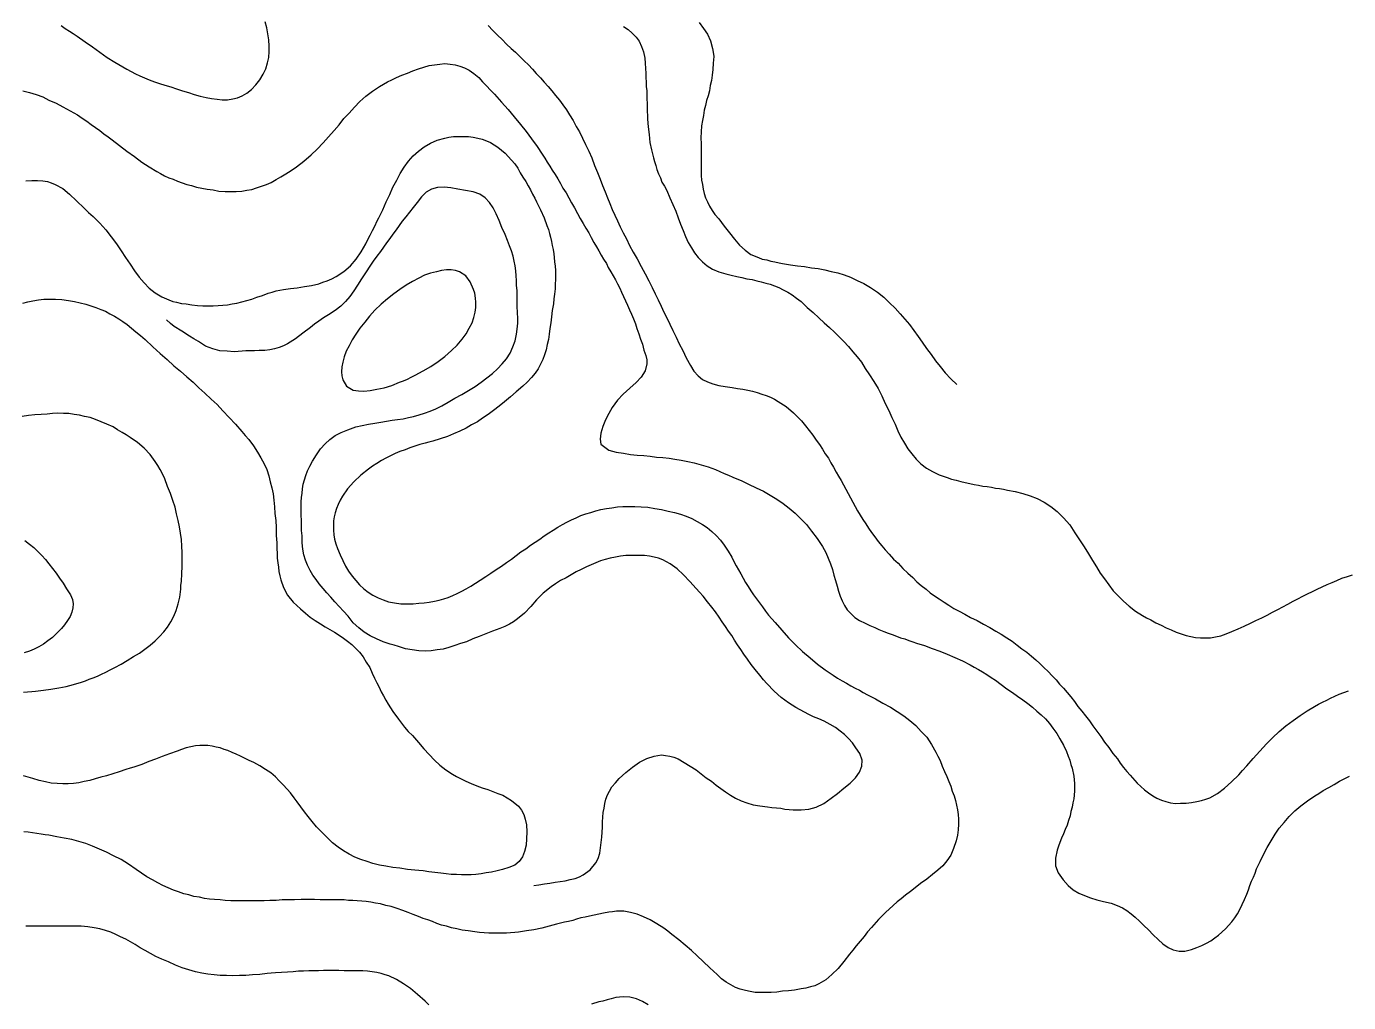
# Model space of a CAD drawing. Header units: inches. Extents: x 401374 to 405300, y 6332180 to 6336621.
# Drawn here: x 403869.3 to 404206.9, y 6334446.3 to 6334695.4 of the extents above; entities that cross this region are included whole.
import ezdxf

# ---------------------------------------------------------------- set-up
doc = ezdxf.new("R2010")
doc.units = ezdxf.units.IN
doc.header["$MEASUREMENT"] = 0

msp = doc.modelspace()

# ---------------------------------------------------------------- linework, layer by layer
for points in [[(403878.2, 6334695.6), (403879.2, 6334694.9), (403880.3, 6334694.2), (403881.3, 6334693.6), (403882.3, 6334692.9), (403884.3, 6334691.5), (403886.2, 6334690.2), (403888.1, 6334688.8), (403890, 6334687.5), (403891.9, 6334686.3), (403892.9, 6334685.7), (403894, 6334685.1), (403895, 6334684.5), (403896.1, 6334683.9), (403897.2, 6334683.3), (403898.3, 6334682.8), (403899.5, 6334682.3), (403900.7, 6334681.8), (403902, 6334681.3), (403903.3, 6334680.8), (403904.7, 6334680.4), (403906.2, 6334680), (403907.7, 6334679.5), (403909.2, 6334679), (403910.7, 6334678.5), (403912.2, 6334678), (403913.7, 6334677.6), (403915.2, 6334677.3), (403916.6, 6334677), (403918, 6334676.8), (403919.3, 6334676.7), (403920.7, 6334676.7), (403922, 6334676.9), (403923.2, 6334677.2), (403924.4, 6334677.7), (403925.6, 6334678.4), (403926.8, 6334679.3), (403927.9, 6334680.5), (403928.9, 6334681.8), (403929.8, 6334683.2), (403930.5, 6334684.6), (403930.9, 6334686.1), (403931.2, 6334687.5), (403931.3, 6334689), (403931.3, 6334690.4), (403931.2, 6334692), (403931, 6334693.5), (403930.7, 6334695), (403930.3, 6334696.6)], [(404041.1, 6334696.4), (404042.2, 6334694.9), (404043.2, 6334693.4), (404044, 6334691.7), (404044.5, 6334689.8), (404044.7, 6334688.8), (404044.8, 6334687.7), (404044.7, 6334686), (404044.6, 6334684.4), (404044.4, 6334683), (404044.2, 6334681.6), (404043.9, 6334680.3), (404043.7, 6334679), (404043.4, 6334677.7), (404043, 6334676.5), (404042.7, 6334675.2), (404042.4, 6334674), (404042.2, 6334672.7), (404041.9, 6334671.4), (404041.7, 6334670), (404041.6, 6334668.5), (404041.5, 6334667), (404041.6, 6334665.4), (404041.6, 6334663.9), (404041.6, 6334662.5), (404041.6, 6334661.2), (404041.6, 6334659.9), (404041.6, 6334658.6), (404041.6, 6334657.4), (404041.7, 6334656.2), (404041.9, 6334655.1), (404042.1, 6334653.9), (404042.4, 6334652.8), (404042.7, 6334651.7), (404043.2, 6334650.6), (404043.7, 6334649.5), (404044.4, 6334648.4), (404045.1, 6334647.4), (404046.1, 6334646.3), (404047.5, 6334644.4), (404048.8, 6334642.7), (404050.1, 6334641.1), (404051.4, 6334639.6), (404052.8, 6334638.3), (404054.3, 6334637.2), (404056.2, 6334636.4), (404057.2, 6334636), (404058.4, 6334635.8), (404059.4, 6334635.5), (404060.4, 6334635.3), (404061.5, 6334635.1), (404062.4, 6334634.9), (404064.4, 6334634.6), (404066.2, 6334634.3), (404068, 6334634.1), (404069.8, 6334633.8), (404071.5, 6334633.6), (404073.2, 6334633.3), (404074.8, 6334632.9), (404076.5, 6334632.5), (404078.1, 6334632), (404079.7, 6334631.4), (404081.4, 6334630.6), (404083.1, 6334629.8), (404084.8, 6334628.8), (404086.6, 6334627.6), (404088.2, 6334626.3), (404089.7, 6334624.9), (404091.1, 6334623.5), (404092.4, 6334622.1), (404093.6, 6334620.7), (404094.8, 6334619.3), (404095.9, 6334617.8), (404097, 6334616.3), (404098, 6334614.8), (404099.1, 6334613.2), (404100.3, 6334611.7), (404101.4, 6334610.1), (404102.6, 6334608.6), (404103.9, 6334607), (404105.3, 6334605.5), (404106.9, 6334604)], [(403987.2, 6334695.6), (403988.4, 6334694.4), (403989.6, 6334693.2), (403990.8, 6334692.1), (403991.9, 6334690.9), (403993.1, 6334689.8), (403994.2, 6334688.8), (403995.3, 6334687.7), (403996.4, 6334686.6), (403997.5, 6334685.6), (403998.5, 6334684.5), (403999.5, 6334683.4), (404000.6, 6334682.3), (404001.5, 6334681.2), (404002.5, 6334680.1), (404003.5, 6334679), (404004.4, 6334677.8), (404005.4, 6334676.6), (404006.3, 6334675.4), (404007.2, 6334674.1), (404008, 6334672.8), (404008.9, 6334671.4), (404009.7, 6334669.9), (404010.5, 6334668.5), (404011.3, 6334666.9), (404012.1, 6334665.3), (404012.9, 6334663.6), (404013.7, 6334661.9), (404014.4, 6334659.9), (404015.1, 6334658.1), (404015.8, 6334656.4), (404016.4, 6334654.8), (404017.1, 6334653.2), (404017.7, 6334651.7), (404018.3, 6334650.2), (404018.9, 6334648.7), (404019.6, 6334647.2), (404020.2, 6334645.8), (404020.9, 6334644.3), (404021.7, 6334642.7), (404022.5, 6334641.2), (404023.3, 6334639.5), (404024.2, 6334637.8), (404025.3, 6334636.1), (404026.3, 6334634.1), (404027.3, 6334632.3), (404028.2, 6334630.5), (404029.1, 6334628.8), (404029.9, 6334627.2), (404030.6, 6334625.6), (404031.4, 6334624), (404032.1, 6334622.5), (404032.9, 6334620.9), (404033.6, 6334619.4), (404034.4, 6334617.8), (404035.2, 6334616.1), (404036, 6334614.4), (404036.9, 6334612.7), (404037.8, 6334610.8), (404038.9, 6334608.9), (404039.7, 6334607.4), (404040.8, 6334606.2), (404041.9, 6334605.3), (404043.2, 6334604.7), (404044.6, 6334604.2), (404046.1, 6334603.8), (404047.7, 6334603.5), (404049.5, 6334603.3), (404050.9, 6334603), (404052.2, 6334602.8), (404053.5, 6334602.6), (404054.7, 6334602.3), (404055.9, 6334602), (404057.1, 6334601.6), (404058.2, 6334601.2), (404059.3, 6334600.8), (404060.3, 6334600.3), (404061.3, 6334599.7), (404063.3, 6334598.4), (404065.2, 6334596.8), (404066.2, 6334595.8), (404067.2, 6334594.8), (404068.2, 6334593.5), (404069.2, 6334592.3), (404070.1, 6334591.1), (404071, 6334589.8), (404071.8, 6334588.7), (404072.6, 6334587.5), (404073.3, 6334586.3), (404074.1, 6334585.2), (404074.7, 6334584), (404075.4, 6334582.9), (404076.1, 6334581.7), (404076.7, 6334580.6), (404077.3, 6334579.5), (404077.9, 6334578.4), (404078.5, 6334577.3), (404079.1, 6334576.2), (404079.7, 6334575.1), (404080.3, 6334574), (404080.9, 6334572.9), (404081.5, 6334571.8), (404082.2, 6334570.7), (404082.9, 6334569.6), (404083.6, 6334568.5), (404084.3, 6334567.4), (404085.1, 6334566.3), (404085.9, 6334565.2), (404086.8, 6334564), (404087.7, 6334562.9), (404088.6, 6334561.8), (404089.6, 6334560.7), (404090.7, 6334559.5), (404091.9, 6334558.4), (404093.1, 6334557.1), (404094.4, 6334555.9), (404095.6, 6334554.8), (404096.7, 6334553.7), (404097.8, 6334552.7), (404099, 6334551.8), (404100.1, 6334550.9), (404101.2, 6334550.1), (404102.4, 6334549.3), (404103.6, 6334548.5), (404104.8, 6334547.7), (404106.1, 6334546.9), (404107.5, 6334546.2), (404108.9, 6334545.4), (404110.4, 6334544.6), (404112.1, 6334543.8), (404113.7, 6334542.9), (404115.3, 6334542), (404116.8, 6334541.1), (404118.2, 6334540.3), (404119.6, 6334539.4), (404121, 6334538.5), (404122.3, 6334537.5), (404123.5, 6334536.6), (404124.7, 6334535.7), (404125.9, 6334534.7), (404127, 6334533.8), (404128.1, 6334532.8), (404129.1, 6334531.8), (404130.2, 6334530.8), (404131.2, 6334529.7), (404132.2, 6334528.7), (404133.1, 6334527.6), (404134.1, 6334526.5), (404135, 6334525.4), (404136, 6334524.3), (404136.9, 6334523.1), (404137.8, 6334521.9), (404138.8, 6334520.7), (404139.7, 6334519.5), (404140.7, 6334518.2), (404141.6, 6334516.9), (404142.6, 6334515.6), (404143.6, 6334514.2), (404144.6, 6334512.8), (404145.7, 6334511.4), (404146.7, 6334509.9), (404147.9, 6334508.5), (404148.6, 6334507.4), (404149.4, 6334506.3), (404150.3, 6334505.3), (404151.1, 6334504.3), (404152.9, 6334502.3), (404154.8, 6334500.6), (404155.8, 6334499.8), (404156.9, 6334499.1), (404157.9, 6334498.5), (404159.1, 6334498), (404160.2, 6334497.6), (404161.4, 6334497.3), (404162.7, 6334497.1), (404164, 6334497.2), (404165.4, 6334497.2), (404166.8, 6334497.4), (404168.1, 6334497.6), (404169.3, 6334497.9), (404170.4, 6334498.2), (404171.5, 6334498.6), (404173.4, 6334499.7), (404175.2, 6334501), (404177, 6334502.6), (404178.9, 6334504.4), (404179.8, 6334505.5), (404180.9, 6334506.7), (404182.5, 6334508.6), (404184.2, 6334510.5), (404185.9, 6334512.3), (404187.5, 6334513.9), (404189.2, 6334515.5), (404190.9, 6334516.9), (404192.7, 6334518.3), (404194.5, 6334519.6), (404196.3, 6334520.8), (404198.2, 6334521.9), (404199.2, 6334522.5), (404200.2, 6334523), (404201.3, 6334523.5), (404202.3, 6334524), (404203.4, 6334524.5), (404204.5, 6334525), (404205.7, 6334525.4), (404206.9, 6334525.9)], [(404021.8, 6334695.4), (404023, 6334694.6), (404024, 6334693.7), (404025, 6334692.7), (404025.8, 6334691.6), (404026.4, 6334690.3), (404026.9, 6334688.9), (404027.2, 6334687.3), (404027.3, 6334686), (404027.4, 6334684.7), (404027.5, 6334683.5), (404027.5, 6334682.4), (404027.6, 6334681.2), (404027.6, 6334680.1), (404027.7, 6334679), (404027.7, 6334677.9), (404027.7, 6334676.8), (404027.8, 6334675.8), (404027.8, 6334674.7), (404027.8, 6334673.7), (404027.9, 6334672.7), (404027.9, 6334671.7), (404028.1, 6334669.8), (404028.3, 6334667.8), (404028.5, 6334665.8), (404028.9, 6334663.9), (404029.4, 6334661.9), (404029.7, 6334660.9), (404030, 6334659.9), (404030.3, 6334658.9), (404030.7, 6334657.8), (404031.2, 6334656.8), (404031.6, 6334655.7), (404032.2, 6334654.6), (404032.8, 6334653.5), (404033.6, 6334651.7), (404034.4, 6334650), (404035.1, 6334648.3), (404035.7, 6334646.6), (404036.3, 6334644.9), (404037, 6334643.3), (404037.6, 6334641.8), (404038.3, 6334640.3), (404039.1, 6334638.9), (404039.9, 6334637.6), (404040.8, 6334636.4), (404041.9, 6334635.3), (404043.1, 6334634.3), (404044.5, 6334633.5), (404046.1, 6334632.8), (404047.9, 6334632.3), (404049.3, 6334631.9), (404050.7, 6334631.6), (404052, 6334631.3), (404053.3, 6334631), (404054.6, 6334630.8), (404055.8, 6334630.5), (404056.9, 6334630.2), (404058.1, 6334629.9), (404059.2, 6334629.6), (404060.3, 6334629.2), (404061.4, 6334628.8), (404062.5, 6334628.2), (404063.7, 6334627.6), (404064.8, 6334626.9), (404065.9, 6334626.1), (404067.1, 6334625.2), (404068.7, 6334623.7), (404070.2, 6334622.4), (404071.6, 6334621), (404073, 6334619.8), (404074.4, 6334618.6), (404075.6, 6334617.4), (404076.8, 6334616.2), (404078, 6334615), (404079.2, 6334613.7), (404080.3, 6334612.4), (404081.4, 6334611.1), (404082.5, 6334609.7), (404083.5, 6334608.1), (404084.6, 6334606.5), (404085.7, 6334604.8), (404086.8, 6334603), (404087.7, 6334601.1), (404088.6, 6334599.2), (404089.5, 6334597.4), (404090.3, 6334595.6), (404091.1, 6334593.9), (404091.8, 6334592.2), (404092.6, 6334590.6), (404093.5, 6334589.1), (404094.4, 6334587.6), (404095.4, 6334586.3), (404096.5, 6334585), (404097.7, 6334583.8), (404099.1, 6334582.7), (404100.7, 6334581.8), (404102.4, 6334581), (404104.4, 6334580.3), (404105.5, 6334579.9), (404106.7, 6334579.6), (404107.9, 6334579.3), (404109, 6334579), (404110.2, 6334578.8), (404111.3, 6334578.5), (404112.4, 6334578.3), (404113.5, 6334578.1), (404114.6, 6334578), (404115.7, 6334577.8), (404116.7, 6334577.6), (404117.8, 6334577.5), (404118.8, 6334577.3), (404119.8, 6334577.1), (404121.8, 6334576.7), (404123.7, 6334576.2), (404125.6, 6334575.6), (404127.4, 6334574.9), (404129.2, 6334574), (404130.9, 6334572.9), (404132.5, 6334571.6), (404134.1, 6334570), (404135.7, 6334568.2), (404137, 6334566.2), (404138.2, 6334564.4), (404139.4, 6334562.6), (404140.5, 6334560.8), (404141.5, 6334559.1), (404142.5, 6334557.5), (404143.5, 6334555.9), (404144.6, 6334554.4), (404145.7, 6334552.9), (404146.8, 6334551.4), (404148.1, 6334550.1), (404149.4, 6334548.7), (404150.9, 6334547.5), (404152.5, 6334546.2), (404154.3, 6334545.1), (404155.3, 6334544.5), (404156.4, 6334544), (404157.7, 6334543.2), (404159, 6334542.6), (404160.3, 6334541.9), (404161.6, 6334541.4), (404162.9, 6334540.8), (404164.1, 6334540.4), (404165.4, 6334540), (404166.6, 6334539.7), (404167.8, 6334539.5), (404169.1, 6334539.4), (404170.3, 6334539.4), (404171.6, 6334539.4), (404172.9, 6334539.6), (404174.3, 6334539.9), (404175.6, 6334540.4), (404177.1, 6334541), (404178.7, 6334541.7), (404180.2, 6334542.4), (404181.8, 6334543.1), (404183.2, 6334543.8), (404184.7, 6334544.5), (404186.1, 6334545.2), (404187.5, 6334545.9), (404188.8, 6334546.6), (404190.1, 6334547.3), (404191.4, 6334548), (404192.7, 6334548.7), (404193.9, 6334549.3), (404195.2, 6334550), (404196.4, 6334550.6), (404197.7, 6334551.2), (404198.9, 6334551.8), (404200.1, 6334552.4), (404201.4, 6334553), (404202.7, 6334553.5), (404203.9, 6334554), (404205.2, 6334554.6), (404206.6, 6334555), (404207.9, 6334555.5)], [(403868.4, 6334679), (403870.1, 6334678.5), (403871.8, 6334678), (403873.5, 6334677.4), (403875.1, 6334676.6), (403876.9, 6334675.8), (403878.6, 6334674.9), (403880.5, 6334673.9), (403882.4, 6334672.8), (403883.6, 6334672), (403884.8, 6334671.2), (403885.9, 6334670.4), (403887, 6334669.6), (403888.1, 6334668.8), (403889.1, 6334668), (403890.2, 6334667.2), (403891.2, 6334666.5), (403893.1, 6334665), (403895, 6334663.6), (403896.9, 6334662.2), (403898.8, 6334660.8), (403900.7, 6334659.6), (403902.6, 6334658.4), (403903.6, 6334657.9), (403904.6, 6334657.3), (403905.7, 6334656.8), (403906.8, 6334656.4), (403907.9, 6334655.9), (403909.1, 6334655.5), (403910.3, 6334655.1), (403911.5, 6334654.8), (403912.8, 6334654.4), (403914.1, 6334654.1), (403915.5, 6334653.9), (403917, 6334653.7), (403918.5, 6334653.4), (403920.1, 6334653.3), (403921.5, 6334653.3), (403922.9, 6334653.3), (403924.3, 6334653.4), (403925.6, 6334653.6), (403926.9, 6334653.8), (403928.1, 6334654.2), (403929.4, 6334654.6), (403930.6, 6334655.1), (403931.8, 6334655.6), (403933.1, 6334656.3), (403934.3, 6334657), (403935.6, 6334657.8), (403936.9, 6334658.6), (403938.3, 6334659.6), (403940.2, 6334661), (403942, 6334662.6), (403943.6, 6334664.1), (403945.1, 6334665.7), (403946.5, 6334667.2), (403947.9, 6334668.8), (403949.2, 6334670.3), (403950.4, 6334671.9), (403951.7, 6334673.3), (403953.1, 6334674.8), (403954.5, 6334676.2), (403956, 6334677.6), (403957.7, 6334678.9), (403959.5, 6334680.1), (403960.5, 6334680.7), (403961.5, 6334681.3), (403962.6, 6334681.8), (403963.8, 6334682.4), (403965.2, 6334683), (403966.6, 6334683.5), (403968, 6334684.1), (403969.4, 6334684.6), (403970.8, 6334685), (403972.2, 6334685.4), (403973.5, 6334685.6), (403974.9, 6334685.8), (403976.2, 6334685.9), (403977.5, 6334685.8), (403978.8, 6334685.6), (403980, 6334685.3), (403981.2, 6334684.8), (403982.4, 6334684.2), (403983.6, 6334683.4), (403984.8, 6334682.4), (403985.8, 6334681.3), (403986.8, 6334680.2), (403987.8, 6334679.1), (403988.8, 6334678.1), (403990.6, 6334676.1), (403992.3, 6334674.2), (403993.9, 6334672.3), (403995.5, 6334670.4), (403996.9, 6334668.6), (403998.3, 6334666.7), (403999.7, 6334664.8), (404001, 6334662.8), (404001.7, 6334661.8), (404002.3, 6334660.8), (404003, 6334659.7), (404003.6, 6334658.7), (404004.3, 6334657.6), (404005, 6334656.5), (404005.7, 6334655.3), (404006.3, 6334654.1), (404007.1, 6334652.9), (404007.8, 6334651.7), (404008.5, 6334650.4), (404009.3, 6334649.1), (404010, 6334647.7), (404010.7, 6334646.4), (404011.5, 6334645.1), (404012.2, 6334643.9), (404012.9, 6334642.7), (404013.5, 6334641.5), (404014.2, 6334640.3), (404014.9, 6334639.2), (404015.5, 6334638.1), (404016.1, 6334637), (404016.7, 6334636), (404017.4, 6334634.9), (404017.9, 6334633.9), (404018.5, 6334632.8), (404019.1, 6334631.8), (404019.7, 6334630.7), (404020.2, 6334629.7), (404020.8, 6334628.6), (404021.3, 6334627.6), (404021.8, 6334626.5), (404022.3, 6334625.4), (404022.8, 6334624.3), (404023.3, 6334623.1), (404023.8, 6334622), (404024.3, 6334620.8), (404024.8, 6334619.5), (404025.2, 6334618.3), (404025.7, 6334617), (404026.1, 6334615.6), (404026.6, 6334614.3), (404027, 6334612.8), (404027.5, 6334611.4), (404027.7, 6334610.3), (404027.7, 6334609.3), (404027.3, 6334607.5), (404026.3, 6334605.9), (404025, 6334604.5), (404023.4, 6334603.1), (404021.7, 6334601.6), (404020.2, 6334600), (404018.9, 6334598.2), (404018, 6334596.6), (404017.2, 6334595), (404016.5, 6334593.3), (404016, 6334591.6), (404015.8, 6334590.1), (404016, 6334588.8), (404018, 6334587.3), (404019.9, 6334586.8), (404021.8, 6334586.5), (404023.6, 6334586.2), (404025.3, 6334586), (404027, 6334585.9), (404028.6, 6334585.7), (404030.2, 6334585.5), (404031.8, 6334585.4), (404033.4, 6334585.2), (404034.9, 6334585), (404036.5, 6334584.7), (404038.2, 6334584.4), (404039.8, 6334584), (404041.6, 6334583.5), (404043.4, 6334583), (404045.3, 6334582.3), (404046.4, 6334581.8), (404047.5, 6334581.3), (404048.6, 6334580.9), (404049.7, 6334580.4), (404050.7, 6334580), (404051.8, 6334579.5), (404053.7, 6334578.6), (404055.6, 6334577.7), (404057.5, 6334576.8), (404059.2, 6334575.8), (404060.9, 6334574.8), (404062.5, 6334573.7), (404064.1, 6334572.5), (404065.6, 6334571.2), (404067, 6334569.8), (404068.5, 6334568.3), (404069.8, 6334566.6), (404071.2, 6334564.7), (404071.9, 6334563.7), (404072.6, 6334562.7), (404073.4, 6334561.2), (404074, 6334559.7), (404074.6, 6334558.3), (404075.1, 6334556.8), (404075.5, 6334555.4), (404075.9, 6334554), (404076.3, 6334552.6), (404076.7, 6334551.3), (404077.1, 6334550), (404077.6, 6334548.8), (404078.2, 6334547.6), (404078.9, 6334546.5), (404080.8, 6334544.6), (404082, 6334543.8), (404083.5, 6334543.1), (404084.7, 6334542.5), (404085.9, 6334542), (404087, 6334541.5), (404088.2, 6334541), (404089.3, 6334540.6), (404090.4, 6334540.2), (404091.5, 6334539.8), (404092.5, 6334539.4), (404093.6, 6334539.1), (404094.6, 6334538.7), (404095.6, 6334538.4), (404096.6, 6334538), (404098.6, 6334537.4), (404100.6, 6334536.7), (404102.5, 6334536), (404104.4, 6334535.2), (404106.4, 6334534.4), (404108.3, 6334533.5), (404110.3, 6334532.5), (404111.3, 6334531.9), (404112.4, 6334531.3), (404113.4, 6334530.7), (404114.5, 6334530), (404115.6, 6334529.3), (404116.7, 6334528.6), (404118.2, 6334527.5), (404119.6, 6334526.4), (404121.1, 6334525.4), (404122.4, 6334524.5), (404123.7, 6334523.6), (404125, 6334522.6), (404126.2, 6334521.7), (404127.3, 6334520.7), (404128.4, 6334519.7), (404129.5, 6334518.7), (404130.5, 6334517.5), (404131.4, 6334516.3), (404132.4, 6334515), (404133.2, 6334513.6), (404134.1, 6334512), (404134.9, 6334510.4), (404135.3, 6334509.2), (404135.7, 6334508.2), (404136, 6334507.1), (404136.3, 6334506.1), (404136.7, 6334504.1), (404136.9, 6334502.2), (404136.9, 6334500.3), (404136.7, 6334498.3), (404136.5, 6334497.3), (404136.3, 6334496.2), (404136, 6334495.1), (404135.8, 6334494), (404135.4, 6334492.8), (404135, 6334491.6), (404134.5, 6334490.5), (404134.1, 6334489.4), (404133.6, 6334488.3), (404133.2, 6334487.2), (404132.8, 6334486.2), (404132.5, 6334485.2), (404132.1, 6334483.2), (404132.1, 6334481.2), (404132.7, 6334479.4), (404134, 6334477.6), (404135.3, 6334476.2), (404136.6, 6334475.1), (404138, 6334474.2), (404139.5, 6334473.6), (404141, 6334473), (404142.6, 6334472.5), (404144.3, 6334472.1), (404146.3, 6334471.7), (404147.8, 6334471.1), (404149.2, 6334470.5), (404150.3, 6334469.8), (404151.4, 6334469), (404152.4, 6334468.1), (404153.5, 6334467.1), (404154.6, 6334466), (404155.8, 6334464.9), (404157, 6334463.6), (404158.3, 6334462.4), (404159.5, 6334461.3), (404160.8, 6334460.4), (404162.1, 6334459.8), (404163.6, 6334459.4), (404165.1, 6334459.4), (404166.8, 6334459.9), (404168.1, 6334460.4), (404169.4, 6334460.9), (404170.6, 6334461.5), (404171.7, 6334462.1), (404172.7, 6334462.8), (404173.7, 6334463.5), (404175.5, 6334465.1), (404177.1, 6334466.9), (404177.8, 6334467.9), (404178.5, 6334469), (404179.1, 6334470.1), (404179.7, 6334471.3), (404180.3, 6334472.6), (404180.9, 6334474), (404181.3, 6334475.1), (404181.7, 6334476.2), (404182.1, 6334477.3), (404182.6, 6334478.3), (404183, 6334479.3), (404183.4, 6334480.4), (404184.3, 6334482.3), (404185.2, 6334484.1), (404186.1, 6334485.9), (404187.1, 6334487.6), (404188.1, 6334489.3), (404189.2, 6334490.8), (404190.4, 6334492.3), (404191.7, 6334493.8), (404193.2, 6334495.2), (404194.7, 6334496.5), (404196.4, 6334497.8), (404198.3, 6334499.1), (404199.3, 6334499.7), (404200.4, 6334500.4), (404201.8, 6334501.2), (404203.2, 6334502), (404204.6, 6334502.8), (404205.9, 6334503.5), (404207.1, 6334504.1)], [(403869.2, 6334656), (403870.7, 6334656.1), (403872.2, 6334656.1), (403873.5, 6334656), (403874.7, 6334655.8), (403875.7, 6334655.5), (403876.7, 6334655.1), (403878.6, 6334654), (403880.3, 6334652.6), (403882.1, 6334650.9), (403884.1, 6334649), (403885.2, 6334647.9), (403886.4, 6334646.9), (403888.1, 6334645.2), (403889.6, 6334643.5), (403891, 6334641.7), (403892.3, 6334639.9), (403893.5, 6334638.1), (403894.6, 6334636.4), (403895.8, 6334634.7), (403896.9, 6334633), (403898.1, 6334631.4), (403899.4, 6334630), (403900.7, 6334628.6), (403902.2, 6334627.4), (403903.9, 6334626.4), (403905.7, 6334625.6), (403906.7, 6334625.2), (403907.7, 6334625), (403908.9, 6334624.7), (403910.1, 6334624.6), (403911.6, 6334624.4), (403913, 6334624.2), (403914.4, 6334624.1), (403915.8, 6334624.1), (403917, 6334624.1), (403918.3, 6334624.2), (403919.5, 6334624.3), (403920.7, 6334624.4), (403921.9, 6334624.6), (403923.1, 6334624.8), (403924.3, 6334625.1), (403925.6, 6334625.5), (403926.9, 6334625.8), (403928.2, 6334626.3), (403929.6, 6334626.7), (403931.1, 6334627.3), (403932.1, 6334627.6), (403933.1, 6334627.9), (403935, 6334628.3), (403936.8, 6334628.5), (403938.5, 6334628.7), (403940.3, 6334629), (403942.1, 6334629.3), (403944, 6334629.7), (403945, 6334630.1), (403946.1, 6334630.5), (403947.3, 6334631), (403948.4, 6334631.6), (403950.4, 6334632.9), (403952.1, 6334634.3), (403953.5, 6334636), (403954.8, 6334637.9), (403955.4, 6334638.9), (403956, 6334639.9), (403956.5, 6334641), (403957.1, 6334642.1), (403957.7, 6334643.3), (403958.4, 6334644.6), (403958.8, 6334645.6), (403959.3, 6334646.6), (403959.8, 6334647.6), (403960.3, 6334648.6), (403961.2, 6334650.6), (403962.1, 6334652.5), (403962.9, 6334654.4), (403963.9, 6334656.2), (403964.8, 6334657.9), (403965.8, 6334659.5), (403966.9, 6334661), (403968.1, 6334662.4), (403969.4, 6334663.6), (403970.9, 6334664.7), (403972.5, 6334665.6), (403974.2, 6334666.4), (403976.2, 6334666.9), (403977.2, 6334667.1), (403978.4, 6334667.3), (403979.7, 6334667.3), (403981, 6334667.3), (403982.2, 6334667.3), (403983.4, 6334667.1), (403984.6, 6334666.9), (403985.7, 6334666.6), (403986.8, 6334666.2), (403987.8, 6334665.8), (403989.7, 6334664.6), (403991.6, 6334663.1), (403993.2, 6334661.3), (403994, 6334660.3), (403994.8, 6334659.2), (403995.4, 6334658), (403996.1, 6334656.9), (403996.8, 6334655.8), (403997.4, 6334654.7), (403998, 6334653.7), (403998.5, 6334652.6), (403999.1, 6334651.6), (403999.6, 6334650.6), (404000.1, 6334649.6), (404000.6, 6334648.6), (404001.5, 6334646.6), (404002.2, 6334644.6), (404002.6, 6334643.6), (404002.9, 6334642.6), (404003.1, 6334641.6), (404003.4, 6334640.5), (404003.6, 6334639.5), (404003.8, 6334638.5), (404004, 6334637.4), (404004.1, 6334636.4), (404004.2, 6334635.3), (404004.3, 6334634.2), (404004.4, 6334633.1), (404004.4, 6334631.9), (404004.4, 6334630.8), (404004.3, 6334629.6), (404004.3, 6334628.4), (404004.2, 6334627.1), (404004, 6334625.9), (404003.9, 6334624.6), (404003.6, 6334622.9), (404003.4, 6334621.3), (404003.2, 6334619.8), (404003, 6334618.3), (404002.8, 6334616.9), (404002.6, 6334615.5), (404002.3, 6334614.2), (404002, 6334612.9), (404001.6, 6334611.6), (404001.2, 6334610.4), (404000.6, 6334609.2), (404000, 6334608), (403999.2, 6334606.9), (403998.3, 6334605.8), (403997.2, 6334604.6), (403996.1, 6334603.6), (403994.4, 6334602.2), (403992.9, 6334600.9), (403991.4, 6334599.6), (403990, 6334598.5), (403988.6, 6334597.4), (403987.2, 6334596.4), (403985.8, 6334595.4), (403984.5, 6334594.5), (403983, 6334593.7), (403981.6, 6334592.9), (403980, 6334592.1), (403978.4, 6334591.4), (403976.8, 6334590.8), (403975, 6334590.2), (403973.1, 6334589.6), (403972.1, 6334589.3), (403971.1, 6334589.1), (403969.8, 6334588.7), (403968.5, 6334588.3), (403967.2, 6334587.9), (403966, 6334587.4), (403964.7, 6334586.9), (403963.5, 6334586.4), (403962.3, 6334585.8), (403961.1, 6334585.2), (403960, 6334584.6), (403958.8, 6334583.9), (403957.7, 6334583.2), (403956.7, 6334582.4), (403954.7, 6334580.9), (403952.9, 6334579.2), (403951.3, 6334577.4), (403950, 6334575.5), (403949.4, 6334574.5), (403948.9, 6334573.4), (403948.5, 6334572.4), (403948.2, 6334571.3), (403947.9, 6334570.3), (403947.7, 6334569.2), (403947.7, 6334568), (403947.7, 6334566.9), (403947.8, 6334565.7), (403948, 6334564.6), (403948.3, 6334563.4), (403948.8, 6334562.2), (403949.4, 6334560.6), (403950.1, 6334559.1), (403950.8, 6334557.7), (403951.6, 6334556.4), (403952.5, 6334555.1), (403953.4, 6334554), (403954.4, 6334552.9), (403955.5, 6334551.9), (403956.6, 6334551), (403957.8, 6334550.3), (403959.1, 6334549.6), (403960.4, 6334549.1), (403961.8, 6334548.6), (403963.3, 6334548.3), (403964.9, 6334548.1), (403966.6, 6334548.1), (403968.1, 6334548.1), (403969.5, 6334548.2), (403970.9, 6334548.3), (403972.2, 6334548.5), (403973.5, 6334548.7), (403974.7, 6334549), (403975.9, 6334549.3), (403977, 6334549.7), (403978.2, 6334550.2), (403979.3, 6334550.7), (403980.5, 6334551.3), (403981.6, 6334551.9), (403982.8, 6334552.6), (403984, 6334553.3), (403985.2, 6334554.1), (403986.6, 6334555), (403987.9, 6334555.9), (403989.3, 6334556.8), (403990.6, 6334557.7), (403991.9, 6334558.6), (403993.2, 6334559.5), (403994.4, 6334560.4), (403995.6, 6334561.3), (403996.8, 6334562.1), (403998, 6334563), (403999.2, 6334563.8), (404000.4, 6334564.6), (404001.5, 6334565.4), (404002.7, 6334566.2), (404003.8, 6334566.9), (404005, 6334567.6), (404006.2, 6334568.3), (404007.3, 6334568.9), (404008.5, 6334569.5), (404009.7, 6334570), (404010.9, 6334570.6), (404012.2, 6334571), (404013.4, 6334571.4), (404014.7, 6334571.8), (404016, 6334572.1), (404017.4, 6334572.4), (404018.8, 6334572.6), (404020.2, 6334572.8), (404021.6, 6334572.9), (404023.2, 6334572.9), (404024.7, 6334572.9), (404026.3, 6334572.8), (404028, 6334572.7), (404029.8, 6334572.4), (404031.5, 6334572.1), (404033.2, 6334571.7), (404034.8, 6334571.4), (404036.3, 6334570.9), (404037.8, 6334570.4), (404039.2, 6334569.8), (404040.6, 6334569.1), (404041.9, 6334568.3), (404043.1, 6334567.5), (404044.3, 6334566.5), (404045.4, 6334565.5), (404046.5, 6334564.3), (404047.5, 6334563), (404048.5, 6334561.5), (404049.4, 6334560), (404049.9, 6334558.9), (404050.5, 6334557.8), (404051.1, 6334556.7), (404051.7, 6334555.7), (404052.3, 6334554.6), (404052.9, 6334553.5), (404053.6, 6334552.5), (404054.3, 6334551.4), (404055, 6334550.4), (404055.7, 6334549.3), (404056.5, 6334548.3), (404057.3, 6334547.3), (404058, 6334546.2), (404058.8, 6334545.2), (404060.5, 6334543.3), (404062.2, 6334541.3), (404063.9, 6334539.4), (404065.7, 6334537.6), (404067.5, 6334535.9), (404069.4, 6334534.3), (404071.3, 6334532.7), (404073.3, 6334531.2), (404075.3, 6334529.9), (404076.4, 6334529.1), (404077.6, 6334528.4), (404078.7, 6334527.8), (404079.8, 6334527.1), (404080.9, 6334526.5), (404082, 6334526), (404083, 6334525.4), (404084.1, 6334524.8), (404085.1, 6334524.3), (404086.1, 6334523.8), (404088, 6334522.7), (404089.9, 6334521.7), (404091.6, 6334520.6), (404093.3, 6334519.5), (404094.9, 6334518.3), (404096.4, 6334517), (404097.8, 6334515.5), (404099.2, 6334514), (404100.4, 6334512.2), (404101.5, 6334510.2), (404102, 6334509.2), (404102.6, 6334508.1), (404103.1, 6334506.6), (404103.7, 6334505.3), (404104.3, 6334504), (404104.8, 6334502.7), (404105.3, 6334501.5), (404105.7, 6334500.3), (404106.2, 6334499.1), (404106.5, 6334497.9), (404106.8, 6334496.7), (404107, 6334495.5), (404107.2, 6334494.3), (404107.3, 6334493.1), (404107.3, 6334491.8), (404107.2, 6334490.4), (404107, 6334489), (404106.7, 6334487.6), (404106, 6334485.6), (404105.3, 6334483.9), (404104.3, 6334482.5), (404103.3, 6334481.2), (404102, 6334480.1), (404100.7, 6334479), (404099.2, 6334477.8), (404097.6, 6334476.7), (404096.2, 6334475.6), (404095, 6334474.7), (404093.8, 6334473.7), (404092.7, 6334472.8), (404091.6, 6334472), (404090.6, 6334471.1), (404088.7, 6334469.3), (404086.9, 6334467.5), (404085.1, 6334465.5), (404084.1, 6334464.4), (404083.2, 6334463.2), (404082.2, 6334462), (404081.2, 6334460.8), (404080.3, 6334459.7), (404079.5, 6334458.7), (404078, 6334456.8), (404076.6, 6334455), (404075, 6334453.5), (404073.4, 6334452.1), (404071.6, 6334451.1), (404070.6, 6334450.6), (404069.5, 6334450.3), (404068.3, 6334450), (404067.1, 6334449.8), (404065.4, 6334449.5), (404063.9, 6334449.3), (404062.4, 6334449.2), (404060.9, 6334449), (404059.5, 6334448.9), (404058.1, 6334448.9), (404056.7, 6334448.9), (404055.4, 6334448.9), (404054.1, 6334449.1), (404052.9, 6334449.4), (404051.6, 6334449.7), (404050.4, 6334450.2), (404049.2, 6334450.8), (404048, 6334451.5), (404046.8, 6334452.4), (404045.7, 6334453.5), (404043.8, 6334455.2), (404042.1, 6334456.8), (404040.6, 6334458.2), (404039.1, 6334459.6), (404037.5, 6334461), (404035.9, 6334462.3), (404034.1, 6334463.7), (404033.1, 6334464.5), (404032.1, 6334465.3), (404030.3, 6334466.4), (404028.6, 6334467.4), (404026.9, 6334468.2), (404025.3, 6334468.9), (404023.6, 6334469.3), (404021.9, 6334469.6), (404020, 6334469.6), (404019, 6334469.5), (404018, 6334469.4), (404016.7, 6334469.1), (404015.5, 6334468.9), (404014.3, 6334468.6), (404013.1, 6334468.4), (404012, 6334468.1), (404010.9, 6334467.9), (404009.8, 6334467.6), (404008.8, 6334467.3), (404007.7, 6334467), (404006.7, 6334466.8), (404004.7, 6334466.3), (404002.8, 6334465.8), (404000.9, 6334465.3), (403998.9, 6334464.9), (403997, 6334464.6), (403995, 6334464.3), (403994, 6334464.2), (403992.9, 6334464.1), (403991.9, 6334464), (403990.8, 6334464), (403989.7, 6334464), (403988.6, 6334464), (403987.4, 6334464), (403986.2, 6334464.1), (403985, 6334464.2), (403983.8, 6334464.4), (403982.1, 6334464.6), (403980.6, 6334464.8), (403979.2, 6334465.1), (403977.9, 6334465.4), (403976.6, 6334465.8), (403975.3, 6334466.1), (403974.1, 6334466.5), (403973, 6334467), (403971.8, 6334467.4), (403970.6, 6334467.8), (403969.4, 6334468.3), (403968.1, 6334468.8), (403966.8, 6334469.3), (403965.4, 6334469.8), (403964, 6334470.3), (403962.5, 6334470.8), (403961.1, 6334471.1), (403959.7, 6334471.5), (403958.5, 6334471.7), (403957.3, 6334471.9), (403956.1, 6334472.1), (403955, 6334472.2), (403953.8, 6334472.3), (403952.7, 6334472.4), (403951.6, 6334472.4), (403950.5, 6334472.5), (403949.3, 6334472.5), (403948.1, 6334472.5), (403946.9, 6334472.5), (403945.6, 6334472.5), (403944.3, 6334472.5), (403942.9, 6334472.6), (403941.1, 6334472.6), (403939.5, 6334472.6), (403937.8, 6334472.5), (403936.2, 6334472.5), (403934.6, 6334472.5), (403933.1, 6334472.4), (403931.5, 6334472.4), (403930, 6334472.3), (403928.6, 6334472.3), (403927.1, 6334472.3), (403925.7, 6334472.3), (403924.3, 6334472.3), (403922.9, 6334472.3), (403921.5, 6334472.3), (403920.1, 6334472.4), (403918.8, 6334472.5), (403917.4, 6334472.6), (403916.1, 6334472.7), (403914.8, 6334472.9), (403913.5, 6334473.2), (403912.1, 6334473.4), (403910.8, 6334473.8), (403909.5, 6334474.1), (403908.2, 6334474.6), (403906.9, 6334475), (403905.5, 6334475.6), (403904.2, 6334476.2), (403902.9, 6334476.9), (403901.5, 6334477.6), (403900.1, 6334478.4), (403898.7, 6334479.3), (403897.4, 6334480.3), (403895.4, 6334481.6), (403893.5, 6334482.8), (403891.6, 6334483.8), (403889.8, 6334484.7), (403888, 6334485.5), (403886.2, 6334486.2), (403884.5, 6334486.9), (403882.7, 6334487.4), (403880.9, 6334487.9), (403879, 6334488.3), (403877.1, 6334488.6), (403875.1, 6334489), (403874.1, 6334489.1), (403873.1, 6334489.3), (403872, 6334489.5), (403870.9, 6334489.6), (403869.8, 6334489.8), (403868.7, 6334489.9)], [(403998.9, 6334476.2), (404000.2, 6334476.4), (404001.6, 6334476.6), (404003, 6334476.8), (404004.3, 6334477), (404005.6, 6334477.2), (404006.9, 6334477.4), (404008.2, 6334477.7), (404009.4, 6334478), (404010.5, 6334478.4), (404011.5, 6334478.9), (404013.3, 6334480.2), (404014.7, 6334482), (404015.3, 6334483.1), (404015.7, 6334484.4), (404015.9, 6334485.8), (404016.1, 6334487.2), (404016.2, 6334488.5), (404016.3, 6334489.8), (404016.4, 6334491.1), (404016.4, 6334492.4), (404016.5, 6334493.6), (404016.6, 6334494.8), (404016.8, 6334495.9), (404017, 6334497.1), (404017.3, 6334498.2), (404017.7, 6334499.3), (404018.2, 6334500.3), (404018.8, 6334501.4), (404019.7, 6334502.4), (404020.7, 6334503.5), (404022.4, 6334505), (404024.1, 6334506.4), (404025.9, 6334507.7), (404027.7, 6334508.6), (404029.6, 6334509.2), (404031.5, 6334509.5), (404032.5, 6334509.4), (404033.6, 6334509.2), (404034.6, 6334508.9), (404035.7, 6334508.5), (404037.3, 6334507.6), (404038.8, 6334506.6), (404040.3, 6334505.7), (404041.6, 6334504.7), (404042.9, 6334503.7), (404044.2, 6334502.8), (404045.4, 6334501.8), (404046.6, 6334500.9), (404047.8, 6334500.1), (404049.1, 6334499.2), (404050.4, 6334498.5), (404051.8, 6334497.8), (404053.3, 6334497.3), (404054.9, 6334496.8), (404056.6, 6334496.5), (404058.5, 6334496.3), (404059.6, 6334496.1), (404060.8, 6334496), (404061.9, 6334495.9), (404063, 6334495.7), (404064.1, 6334495.6), (404065.1, 6334495.5), (404066.1, 6334495.5), (404067.1, 6334495.5), (404069.1, 6334495.7), (404071, 6334496.2), (404072.9, 6334497.1), (404074.8, 6334498.5), (404076.4, 6334499.7), (404078, 6334501), (404079.6, 6334502.3), (404081, 6334503.7), (404082, 6334505.1), (404082.6, 6334506.6), (404082.7, 6334508.2), (404082.1, 6334509.9), (404081.1, 6334511.3), (404080.2, 6334512.6), (404079.2, 6334513.7), (404078.2, 6334514.7), (404077.1, 6334515.6), (404075.9, 6334516.5), (404074.5, 6334517.3), (404073, 6334518.1), (404071.6, 6334518.7), (404070.3, 6334519.2), (404069.1, 6334519.8), (404068, 6334520.4), (404066.9, 6334521), (404065.8, 6334521.6), (404063.9, 6334522.8), (404062, 6334524.2), (404060.2, 6334525.8), (404058.4, 6334527.7), (404057.5, 6334528.7), (404056.6, 6334529.9), (404055.4, 6334531.3), (404054.4, 6334532.6), (404053.4, 6334533.9), (404052.5, 6334535.2), (404051.7, 6334536.4), (404050.9, 6334537.6), (404050.1, 6334538.8), (404049.4, 6334540), (404048.6, 6334541.1), (404047.8, 6334542.3), (404047, 6334543.5), (404046.2, 6334544.7), (404045.3, 6334546), (404044.3, 6334547.2), (404043.2, 6334548.6), (404042.1, 6334550), (404041.2, 6334551), (404040.3, 6334552), (404038.7, 6334553.8), (404037.1, 6334555.5), (404035.5, 6334557), (404033.7, 6334558.3), (404031.8, 6334559.3), (404030.7, 6334559.7), (404029.6, 6334560), (404028.4, 6334560.2), (404027.1, 6334560.4), (404025.4, 6334560.4), (404023.9, 6334560.4), (404022.4, 6334560.4), (404021, 6334560.2), (404019.7, 6334560), (404018.4, 6334559.7), (404017.1, 6334559.4), (404015.9, 6334559), (404014.7, 6334558.5), (404013.5, 6334558), (404012.3, 6334557.5), (404011, 6334556.8), (404009.7, 6334556.2), (404008.4, 6334555.5), (404007.1, 6334554.7), (404005.7, 6334554), (404004.4, 6334553.2), (404003.3, 6334552.4), (404001.3, 6334550.8), (403999.6, 6334549.1), (403998.1, 6334547.4), (403996.5, 6334545.7), (403994.7, 6334544.2), (403993.7, 6334543.5), (403992.7, 6334542.9), (403991.5, 6334542.3), (403990.2, 6334541.8), (403988.3, 6334541.1), (403986.6, 6334540.4), (403984.9, 6334539.7), (403983.3, 6334539.1), (403981.7, 6334538.4), (403980.2, 6334537.9), (403978.7, 6334537.4), (403977.2, 6334536.9), (403975.7, 6334536.5), (403974.2, 6334536.3), (403972.7, 6334536.1), (403971.1, 6334536), (403969.5, 6334536.1), (403967.8, 6334536.3), (403966.1, 6334536.6), (403964.3, 6334537.2), (403963.2, 6334537.5), (403962.2, 6334537.8), (403960.4, 6334538.4), (403958.7, 6334539.1), (403957.1, 6334539.9), (403955.6, 6334540.8), (403954.2, 6334541.9), (403952.8, 6334543.2), (403951.5, 6334544.9), (403950.3, 6334546.2), (403949.2, 6334547.4), (403948.1, 6334548.6), (403947.1, 6334549.8), (403946, 6334550.9), (403945.1, 6334552), (403944.1, 6334553.2), (403943.3, 6334554.3), (403942.5, 6334555.4), (403941.8, 6334556.6), (403941.1, 6334557.9), (403940.6, 6334559.2), (403940.2, 6334560.6), (403939.9, 6334562), (403939.7, 6334563.6), (403939.7, 6334565.4), (403939.6, 6334566.8), (403939.6, 6334568.1), (403939.6, 6334569.4), (403939.5, 6334570.6), (403939.5, 6334571.8), (403939.5, 6334573), (403939.5, 6334574.1), (403939.6, 6334575.2), (403939.7, 6334576.3), (403939.8, 6334577.4), (403940, 6334578.6), (403940.3, 6334579.7), (403940.7, 6334580.8), (403941.1, 6334582), (403941.7, 6334583.2), (403942.4, 6334584.5), (403943.4, 6334586.1), (403944.4, 6334587.6), (403945.6, 6334588.9), (403946.8, 6334590), (403948.2, 6334591), (403949.7, 6334591.8), (403951.4, 6334592.5), (403953.4, 6334593.2), (403955.1, 6334593.6), (403956.7, 6334593.9), (403958.3, 6334594.2), (403959.8, 6334594.4), (403961.3, 6334594.7), (403962.7, 6334594.9), (403964.1, 6334595.1), (403965.5, 6334595.3), (403966.9, 6334595.6), (403968.2, 6334595.9), (403969.6, 6334596.3), (403971, 6334596.7), (403972.4, 6334597.2), (403973.9, 6334597.8), (403975.4, 6334598.6), (403977, 6334599.5), (403978.7, 6334600.5), (403980.5, 6334601.5), (403982.2, 6334602.5), (403983.9, 6334603.5), (403985.4, 6334604.6), (403986.9, 6334605.7), (403988.3, 6334606.8), (403989.6, 6334608), (403990.8, 6334609.3), (403991.9, 6334610.6), (403992.8, 6334612), (403993.5, 6334613.6), (403994.1, 6334615.2), (403994.5, 6334616.9), (403994.7, 6334618.8), (403994.8, 6334619.8), (403994.8, 6334620.9), (403994.7, 6334622.4), (403994.6, 6334623.9), (403994.6, 6334625.3), (403994.6, 6334626.7), (403994.6, 6334628), (403994.5, 6334629.3), (403994.5, 6334630.6), (403994.4, 6334631.8), (403994.3, 6334633), (403994.1, 6334634.3), (403993.9, 6334635.5), (403993.6, 6334636.8), (403993.2, 6334638.1), (403992.7, 6334639.4), (403992.2, 6334640.8), (403991.6, 6334642.3), (403990.7, 6334644.1), (403990, 6334645.9), (403989.3, 6334647.6), (403988.5, 6334649.1), (403987.6, 6334650.5), (403986.5, 6334651.7), (403985.1, 6334652.6), (403983.4, 6334653.2), (403981.4, 6334653.5), (403979.5, 6334653.9), (403977.7, 6334654.2), (403976, 6334654.4), (403974.3, 6334654.3), (403972.8, 6334653.9), (403971.4, 6334653.1), (403970.2, 6334651.9), (403969.1, 6334650.5), (403968.1, 6334649.2), (403967.1, 6334648), (403966.2, 6334646.8), (403965.3, 6334645.7), (403964.5, 6334644.6), (403963.7, 6334643.5), (403962.9, 6334642.4), (403962.1, 6334641.3), (403961.3, 6334640.2), (403960.5, 6334639.1), (403959.7, 6334638), (403958.8, 6334636.8), (403957.9, 6334635.5), (403957, 6334634.2), (403956.1, 6334632.8), (403954.9, 6334631), (403953.9, 6334629.4), (403952.9, 6334627.9), (403951.9, 6334626.5), (403950.8, 6334625.2), (403949.6, 6334624), (403948.2, 6334622.9), (403946.5, 6334621.8), (403945.2, 6334621), (403944, 6334620.2), (403942.9, 6334619.4), (403941.9, 6334618.6), (403939.9, 6334617.1), (403938, 6334615.7), (403936, 6334614.4), (403935, 6334613.9), (403933.9, 6334613.5), (403932.7, 6334613.1), (403931.5, 6334612.9), (403930.2, 6334612.7), (403928.8, 6334612.7), (403927.6, 6334612.6), (403926.5, 6334612.6), (403925.4, 6334612.6), (403924.4, 6334612.5), (403922.4, 6334612.4), (403920.6, 6334612.5), (403918.7, 6334612.6), (403916.9, 6334613.1), (403915.1, 6334613.8), (403913.3, 6334615), (403912.1, 6334615.7), (403911, 6334616.4), (403909, 6334617.6), (403907.1, 6334618.8), (403906.1, 6334619.6), (403905.1, 6334620.5)], [(403981.5, 6334631.8), (403979.9, 6334632.8), (403978.9, 6334633.1), (403977.8, 6334633.3), (403976.6, 6334633.3), (403975.3, 6334633.1), (403974, 6334632.8), (403972.5, 6334632.4), (403971, 6334631.9), (403969.5, 6334631.2), (403967.9, 6334630.3), (403966.3, 6334629.4), (403964.7, 6334628.3), (403963.1, 6334627.2), (403961.5, 6334625.9), (403959.9, 6334624.5), (403958.3, 6334623), (403956.9, 6334621.5), (403955.7, 6334619.9), (403954.5, 6334618.4), (403953.4, 6334616.9), (403952.5, 6334615.4), (403951.7, 6334613.9), (403951, 6334612.5), (403950.5, 6334611.1), (403950.1, 6334609.7), (403949.9, 6334608.5), (403949.8, 6334607.3), (403949.9, 6334606.2), (403950.1, 6334605.2), (403951.1, 6334603.6), (403952.8, 6334602.6), (403954.1, 6334602.4), (403955.5, 6334602.3), (403957.1, 6334602.5), (403958.8, 6334602.8), (403960.7, 6334603.2), (403962.6, 6334603.8), (403964.6, 6334604.6), (403965.6, 6334605), (403966.6, 6334605.4), (403967.6, 6334605.9), (403968.6, 6334606.4), (403970.6, 6334607.5), (403972.6, 6334608.6), (403974.5, 6334609.9), (403976.2, 6334611.2), (403977.9, 6334612.7), (403979.3, 6334614.1), (403980.6, 6334615.6), (403981.6, 6334617), (403982.4, 6334618.4), (403983.1, 6334619.8), (403983.6, 6334621.1), (403983.9, 6334622.5), (403984.1, 6334623.7), (403984.1, 6334625), (403984, 6334626.1), (403983.8, 6334627.3), (403983.5, 6334628.3), (403982.6, 6334630.2), (403981.5, 6334631.8)], [(403868.4, 6334624.8), (403869.7, 6334625.1), (403871, 6334625.4), (403872.4, 6334625.6), (403873.8, 6334625.8), (403875.3, 6334625.8), (403876.8, 6334625.8), (403878.4, 6334625.7), (403880.1, 6334625.5), (403881.6, 6334625.2), (403883.1, 6334624.9), (403884.5, 6334624.5), (403885.8, 6334624.1), (403887.1, 6334623.7), (403888.3, 6334623.2), (403889.5, 6334622.7), (403890.6, 6334622.1), (403891.8, 6334621.5), (403892.9, 6334620.8), (403894, 6334620.1), (403895.1, 6334619.3), (403896.2, 6334618.4), (403897.3, 6334617.5), (403898.5, 6334616.5), (403899.7, 6334615.5), (403901.6, 6334613.6), (403903.5, 6334611.9), (403905.3, 6334610.4), (403907, 6334608.8), (403908.7, 6334607.4), (403910.3, 6334606), (403911.9, 6334604.6), (403913.4, 6334603.2), (403914.9, 6334601.8), (403916.5, 6334600.3), (403918, 6334598.9), (403919.5, 6334597.3), (403921.1, 6334595.6), (403922.7, 6334593.9), (403924.3, 6334592), (403925.2, 6334591), (403926.1, 6334590), (403927.3, 6334588.4), (403928.3, 6334586.8), (403929.2, 6334585.3), (403930, 6334583.8), (403930.7, 6334582.3), (403931.2, 6334580.7), (403931.6, 6334579.2), (403932, 6334577.7), (403932.3, 6334576.1), (403932.5, 6334574.5), (403932.7, 6334572.8), (403932.8, 6334571.1), (403933, 6334569.3), (403933.1, 6334567.5), (403933.1, 6334565.5), (403933.3, 6334563.6), (403933.3, 6334562.2), (403933.4, 6334560.9), (403933.4, 6334559.7), (403933.5, 6334558.5), (403933.7, 6334557.4), (403933.8, 6334556.3), (403934, 6334555.2), (403934.3, 6334554.2), (403935, 6334552.2), (403936, 6334550.3), (403937.4, 6334548.5), (403939.3, 6334546.8), (403940.6, 6334545.7), (403941.8, 6334544.7), (403943.1, 6334543.8), (403944.4, 6334543), (403945.6, 6334542.2), (403946.8, 6334541.5), (403948, 6334540.8), (403949.2, 6334540.1), (403950.3, 6334539.3), (403951.3, 6334538.5), (403952.4, 6334537.7), (403953.4, 6334536.7), (403954.4, 6334535.7), (403955.3, 6334534.5), (403956.1, 6334533.2), (403957, 6334531.8), (403957.6, 6334530.4), (403958.2, 6334529.1), (403958.8, 6334527.9), (403959.4, 6334526.8), (403959.9, 6334525.6), (403960.5, 6334524.6), (403961.1, 6334523.5), (403961.7, 6334522.5), (403962.9, 6334520.6), (403964.3, 6334518.6), (403965.1, 6334517.6), (403965.9, 6334516.6), (403966.8, 6334515.5), (403967.9, 6334514.5), (403969.4, 6334512.7), (403970.8, 6334511.1), (403972.2, 6334509.6), (403973.5, 6334508.2), (403974.9, 6334506.9), (403976.4, 6334505.7), (403978.1, 6334504.6), (403979.1, 6334504), (403980.2, 6334503.5), (403981.5, 6334502.8), (403982.9, 6334502.2), (403984.3, 6334501.6), (403985.7, 6334501.1), (403987.1, 6334500.7), (403988.4, 6334500.2), (403989.7, 6334499.7), (403991, 6334499.2), (403992.1, 6334498.6), (403993.2, 6334497.9), (403995, 6334496.4), (403995.7, 6334495.4), (403996.3, 6334494.3), (403996.7, 6334493.1), (403997, 6334491.7), (403997.1, 6334489.9), (403997, 6334488.1), (403996.9, 6334486.5), (403996.5, 6334484.9), (403996, 6334483.5), (403995.1, 6334482.3), (403994, 6334481.4), (403992.5, 6334480.8), (403990.9, 6334480.3), (403989.5, 6334479.9), (403988.1, 6334479.6), (403986.7, 6334479.4), (403985.4, 6334479.2), (403984.1, 6334479), (403982.9, 6334478.9), (403981.6, 6334478.9), (403980.4, 6334478.9), (403979.1, 6334479), (403977.8, 6334479), (403976.5, 6334479.2), (403975.1, 6334479.3), (403973.6, 6334479.5), (403972.1, 6334479.7), (403970.6, 6334479.9), (403969.5, 6334480), (403968.5, 6334480.1), (403966.6, 6334480.3), (403964.7, 6334480.6), (403962.9, 6334480.8), (403961.1, 6334481.1), (403959.5, 6334481.4), (403957.8, 6334481.8), (403956.3, 6334482.3), (403954.7, 6334482.8), (403953.2, 6334483.4), (403951.7, 6334484.2), (403950.3, 6334485), (403948.9, 6334486), (403947.5, 6334487.1), (403946.1, 6334488.4), (403944.7, 6334489.9), (403943.4, 6334491.2), (403942.3, 6334492.5), (403941.3, 6334493.8), (403940.3, 6334495), (403939.4, 6334496.3), (403938.5, 6334497.5), (403937.7, 6334498.6), (403936.8, 6334499.8), (403935.9, 6334500.8), (403934.9, 6334501.9), (403933.9, 6334502.9), (403932.9, 6334503.9), (403931.7, 6334504.9), (403930.4, 6334505.8), (403928.9, 6334506.7), (403927.4, 6334507.6), (403926.2, 6334508.1), (403925, 6334508.7), (403924, 6334509.2), (403922.9, 6334509.7), (403921.9, 6334510.1), (403920.8, 6334510.6), (403919.8, 6334510.9), (403918.8, 6334511.3), (403917.8, 6334511.5), (403916.8, 6334511.7), (403915.7, 6334511.9), (403914.7, 6334511.9), (403913.6, 6334511.9), (403912.5, 6334511.8), (403911.3, 6334511.6), (403910.1, 6334511.3), (403908.9, 6334510.9), (403907.8, 6334510.5), (403905.9, 6334509.8), (403904, 6334509.1), (403902.3, 6334508.4), (403900.6, 6334507.8), (403898.8, 6334507.1), (403896.8, 6334506.4), (403895.8, 6334506.1), (403894.7, 6334505.8), (403893, 6334505.2), (403891.4, 6334504.7), (403889.8, 6334504.2), (403888.3, 6334503.8), (403886.9, 6334503.4), (403885.5, 6334503), (403884.1, 6334502.7), (403882.7, 6334502.4), (403881.4, 6334502.2), (403880, 6334502.1), (403878.6, 6334502.1), (403877.2, 6334502.2), (403875.7, 6334502.3), (403874.2, 6334502.6), (403872.6, 6334503), (403871, 6334503.5), (403869.8, 6334503.8), (403868.6, 6334504.2)], [(403868.6, 6334525.5), (403869.6, 6334525.6), (403870.7, 6334525.7), (403871.7, 6334525.8), (403873.7, 6334526), (403875.6, 6334526.3), (403877.6, 6334526.6), (403879.5, 6334527), (403881.4, 6334527.5), (403883.4, 6334528.1), (403884.4, 6334528.4), (403885.4, 6334528.8), (403886.4, 6334529.2), (403887.5, 6334529.6), (403888.5, 6334530.1), (403889.6, 6334530.6), (403890.7, 6334531.2), (403891.9, 6334531.8), (403893.5, 6334532.7), (403895.1, 6334533.6), (403896.7, 6334534.6), (403898.2, 6334535.5), (403899.6, 6334536.5), (403900.9, 6334537.5), (403902.2, 6334538.6), (403903.3, 6334539.7), (403904.4, 6334540.9), (403905.4, 6334542.1), (403906.2, 6334543.5), (403907, 6334544.9), (403907.6, 6334546.4), (403908.1, 6334548.1), (403908.5, 6334549.8), (403908.8, 6334551.8), (403908.8, 6334552.8), (403908.9, 6334553.8), (403909, 6334555.8), (403909.1, 6334557.6), (403909.1, 6334559.4), (403909.1, 6334561.2), (403909, 6334562.8), (403908.9, 6334564.5), (403908.7, 6334566.1), (403908.4, 6334567.7), (403908.1, 6334569.3), (403907.7, 6334571), (403907.3, 6334572.7), (403906.7, 6334574.4), (403906.1, 6334576.2), (403905.4, 6334578), (403904.7, 6334580), (403904.1, 6334581.2), (403903.5, 6334582.3), (403902.9, 6334583.4), (403902.2, 6334584.4), (403900.9, 6334586.2), (403899.4, 6334587.8), (403897.7, 6334589.2), (403895.8, 6334590.5), (403894.8, 6334591.2), (403893.8, 6334591.8), (403892.6, 6334592.5), (403891.5, 6334593.2), (403889.9, 6334593.9), (403888.4, 6334594.5), (403887, 6334595.1), (403885.6, 6334595.6), (403884.2, 6334595.9), (403882.9, 6334596.2), (403881.5, 6334596.4), (403880.2, 6334596.6), (403878.8, 6334596.6), (403877.4, 6334596.7), (403876, 6334596.6), (403874.6, 6334596.5), (403873.1, 6334596.4), (403871.5, 6334596.3), (403869.9, 6334596.1), (403868.3, 6334595.9)], [(403868.9, 6334564.2), (403870.1, 6334563.3), (403871.2, 6334562.4), (403872.3, 6334561.4), (403873.3, 6334560.4), (403874.2, 6334559.4), (403875.1, 6334558.3), (403876, 6334557.1), (403876.9, 6334555.9), (403877.8, 6334554.6), (403878.7, 6334553.3), (403879.6, 6334551.9), (403880.6, 6334550.4), (403881.1, 6334549.2), (403881.3, 6334548.1), (403881.2, 6334547), (403880.9, 6334545.9), (403880.5, 6334544.8), (403879.8, 6334543.8), (403879.1, 6334542.7), (403878.3, 6334541.8), (403877.1, 6334540.6), (403876, 6334539.5), (403874.8, 6334538.6), (403873.7, 6334537.8), (403872.5, 6334537.1), (403871.3, 6334536.5), (403870.1, 6334536), (403868.8, 6334535.6)], [(403972.1, 6334445.7), (403971.1, 6334446.7), (403969.2, 6334448.4), (403967.4, 6334449.9), (403965.6, 6334451.1), (403963.8, 6334452.2), (403961.9, 6334453.1), (403960.9, 6334453.4), (403959.9, 6334453.7), (403958.8, 6334454), (403957.6, 6334454.2), (403956.4, 6334454.3), (403955.2, 6334454.4), (403953.5, 6334454.4), (403952, 6334454.4), (403950.5, 6334454.4), (403949.1, 6334454.5), (403947.8, 6334454.5), (403946.5, 6334454.5), (403945.2, 6334454.5), (403943.9, 6334454.4), (403942.7, 6334454.4), (403941.4, 6334454.4), (403940.1, 6334454.3), (403938.8, 6334454.3), (403937.4, 6334454.2), (403936, 6334454.1), (403934.5, 6334454), (403932.9, 6334453.9), (403931.8, 6334453.8), (403930.8, 6334453.7), (403928.9, 6334453.5), (403927.1, 6334453.4), (403925.4, 6334453.2), (403923.7, 6334453.2), (403922, 6334453.1), (403920.4, 6334453.2), (403918.8, 6334453.2), (403917.3, 6334453.4), (403915.7, 6334453.6), (403914.1, 6334453.8), (403912.5, 6334454.2), (403910.8, 6334454.7), (403909.1, 6334455.2), (403907.4, 6334455.9), (403905.6, 6334456.7), (403903.9, 6334457.4), (403902.4, 6334458.1), (403901, 6334458.8), (403899.7, 6334459.6), (403898.4, 6334460.3), (403897.1, 6334461.1), (403895.9, 6334461.8), (403894.7, 6334462.5), (403893.4, 6334463.1), (403892.2, 6334463.7), (403890.9, 6334464.3), (403889.5, 6334464.7), (403888.1, 6334465.1), (403886.6, 6334465.4), (403885, 6334465.6), (403883.3, 6334465.8), (403881.6, 6334465.8), (403880, 6334465.8), (403878.5, 6334465.8), (403877.1, 6334465.8), (403875.7, 6334465.8), (403874.4, 6334465.8), (403873.1, 6334465.8), (403871.8, 6334465.8), (403870.5, 6334465.8), (403869.2, 6334465.8)], [(404028.1, 6334445.7), (404026.6, 6334446.6), (404025.1, 6334447.3), (404023.4, 6334447.7), (404021.7, 6334447.8), (404019.8, 6334447.6), (404018.6, 6334447.3), (404017.6, 6334447), (404016.5, 6334446.7), (404015.5, 6334446.5), (404013.6, 6334445.9)]]:
    msp.add_lwpolyline(points)

doc.saveas('drawing.dxf')
